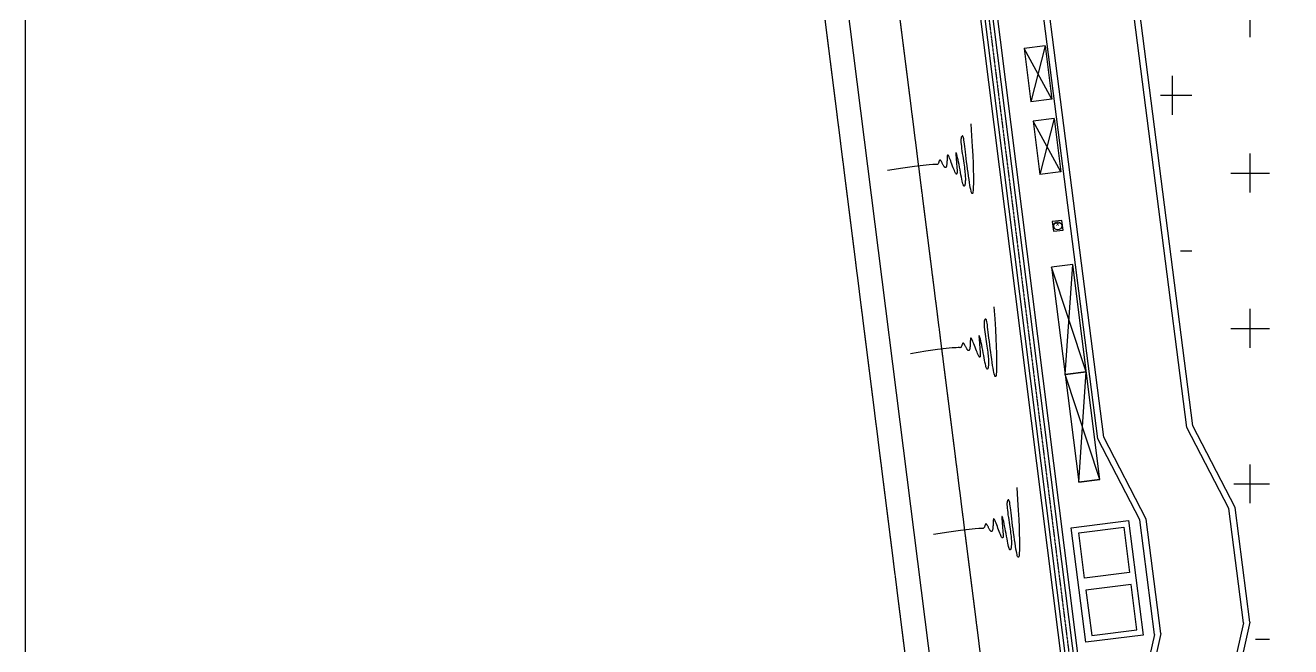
# Model space of a CAD drawing. Header units: inches. Extents: x 2621776591 to 2623670951, y 363331607 to 364354604.
# Drawn here: x 2622038898 to 2622181330, y 363690731 to 363760715 of the extents above; entities that cross this region are included whole.
import ezdxf
from ezdxf.enums import TextEntityAlignment as Align

# ---------------------------------------------------------------- set-up
doc = ezdxf.new("R2010")
doc.units = ezdxf.units.IN
doc.header["$MEASUREMENT"] = 0
doc.linetypes.add('CENTER', pattern=[2, 1.25, -0.25, 0.25, -0.25])
doc.linetypes.add('HIDDEN', pattern=[0.375, 0.25, -0.125])
for name, color, linetype in [('_PRD', 7, 'Continuous'), ('BLDG', 3, 'Continuous'), ('BREAKWATER', 2, 'Continuous'), ('DIM', 8, 'Continuous'), ('LTOWER', 2, 'Continuous'), ('PLAN', 2, 'Continuous')]:
    doc.layers.add(name, color=color, linetype=linetype)
doc.layers.add('CRANE', color=7, linetype='Continuous', true_color=0x7f3f7f)
doc.styles.get("Standard").update_dxf_attribs({"font": 'arial.ttf'})

# ---------------------------------------------------------------- blocks, each defined once
blk = doc.blocks.new('A$C3b4efab6')
at = {"layer": '_PRD', "color": 8, "ltscale": 20000}
for points in [[(-372715.1646276531, -419784.8882967408), (-409334.2993487762, -134308.8344571027)], [(-372036.5576164504, -419573.4003172119), (-408624.2842171616, -134342.1984201323)], [(-356340.3526466661, -440502.416848328), (-357994.4128100406, -427607.6673710402), (-362697.2478165468, -418499.8507601973)], [(-357255.5423291847, -427512.8895523341), (-362018.6408059173, -418288.362779564)], [(-366358.2694571996, -441787.4543859812), (-368012.3296205737, -428892.7049086953), (-372715.1646270896, -419784.8882978503)], [(-367273.4591397177, -428797.9270899892), (-372036.5576164494, -419573.4003172175)], [(-355601.4821658088, -440407.6390296121), (-357255.5423291847, -427512.8895523415)], [(-365619.3989763418, -441692.6765672674), (-367273.4591397177, -428797.9270899969)], [(-356340.3526466661, -440502.416848328), (-358592.1636916655, -450502.333224619)], [(-355601.4821658088, -440407.6390296121), (-357882.1485603293, -450535.6971888763)], [(-366358.2694571996, -441787.4543859812), (-368610.0805021967, -451787.3707622739)], [(-365619.3989763418, -441692.6765672674), (-367900.0653708605, -451820.7347265314)]]:
    blk.add_lwpolyline(points, dxfattribs=at)
for points in [[(-362697.247816768, -418499.850759773), (-383653.575239128, -255128.1686640794, -0.3497680547859601), (-380420.4399404507, -249799.4502592671), (-353509.6682583774, -239899.9136576012)], [(-362018.6407147208, -418288.3629561844), (-382865.4087552577, -255770.7856917921, -0.3475137338027299), (-379669.945516434, -250456.0977184603), (-353426.003383738, -240561.593254972)]]:
    blk.add_lwpolyline(points, format="xyb", dxfattribs=at)
blk = doc.blocks.new('A$Cf8f52d6a')
h = blk.add_hatch()
h.set_pattern_fill('CROSS', color=190, scale=35000)
h.set_pattern_definition([(0, (-2621516680.139141, -363862179.5052117), (8750, 8750), [4375, -13125]), (90, (-2621514492.639141, -363864367.0052117), (-8749.999999999998, 8750), [4375, -13125])])
h.paths.add_polyline_path([(41725.98507356644, -330565.7370127439), (0, 0), (-29008.87305164337, -3661.673514306545), (-10701.31254959106, -146413.587638557), (-5938.21416425705, -155638.1142347455), (-4284.154000759125, -168532.8637120128), (-6564.820395469666, -178660.9218712449), (12920.60696601868, -330565.7370128036)])

msp = doc.modelspace()

# ---------------------------------------------------------------- linework, layer by layer
at = {"color": 190}
msp.add_lwpolyline([(2622038898.182438, 364354604.1574926), (2622038898.182438, 363339870.2798142), (2623670950.581002, 363339870.2798142), (2623670950.581002, 364354604.1574926)], close=True, dxfattribs=at)
at = {"layer": 'BLDG'}
for p, q in [((2622156626.310353, 363704127.2744141), (2622163074.538462, 363704942.8733153)), ((2622158257.658396, 363691229.6303716), (2622156626.310353, 363704127.2744141)), ((2622157473.343693, 363703542.9041046), (2622162560.335924, 363704186.3281902)), ((2622162560.335924, 363704186.3281902), (2622163203.76001, 363699099.3359588)), ((2622163074.538462, 363704942.8733153), (2622164705.886505, 363692045.2292726)), ((2622158116.767778, 363698455.9118735), (2622157473.343693, 363703542.9041046)), ((2622163203.76001, 363699099.3359588), (2622158116.767778, 363698455.9118735)), ((2622163376.085067, 363697736.9122558), (2622158289.092835, 363697093.48817)), ((2622158289.092835, 363697093.48817), (2622158932.516922, 363692006.4959388)), ((2622164019.509152, 363692649.9200242), (2622163376.085067, 363697736.9122558)), ((2622158932.516922, 363692006.4959388), (2622164019.509152, 363692649.9200242)), ((2622164705.886505, 363692045.2292726), (2622158257.658396, 363691229.6303716))]:
    msp.add_line(p, q, dxfattribs=at)
at = {"layer": 'BREAKWATER'}
for p, q in [((2622158578.475818, 363548415.299224), (2622066132.948014, 364279522.2687336)), ((2622107654.375305, 364069035.4435347), (2622177260.089086, 363516590.5032253)), ((2622108150.458385, 364069097.9061472), (2622177756.16699, 363516653.0069324)), ((2622109043.407931, 364069210.3388498), (2622178649.139202, 363516765.2597681)), ((2622109539.491012, 364069272.8014625), (2622179145.217107, 363516827.7634751))]:
    msp.add_line(p, q, dxfattribs=at)
at = {"layer": 'BREAKWATER', "color": 9, "linetype": 'CENTER'}
msp.add_line((2622108596.933158, 364069154.1224985), (2622178202.653096, 363516709.1333502), dxfattribs=at)
at = {"layer": 'BREAKWATER'}
for points in [[(2622145315.304834, 363749629.9816435), (2622145411.326396, 363748264.0979121), (2622145485.109369, 363747072.5051677), (2622145539.358697, 363746042.3945773), (2622145576.779322, 363745160.9573084), (2622145600.076185, 363744415.3845245), (2622145611.954229, 363743792.8673902), (2622145615.118393, 363743280.5970752), (2622145612.273625, 363742865.764738), (2622145605.733007, 363742536.0705956), (2622145596.242182, 363742281.2510439), (2622145584.154942, 363742091.5515231), (2622145569.825074, 363741957.2174703), (2622145553.606368, 363741868.4943277), (2622145535.852613, 363741815.6275349), (2622145516.917593, 363741788.8625319), (2622145497.1551, 363741778.444761), (2622145476.759693, 363741777.2285638), (2622145455.289011, 363741788.503871), (2622145432.141456, 363741818.1695184), (2622145406.715439, 363741872.124342), (2622145378.409369, 363741956.2671773), (2622145346.621649, 363742076.4968568), (2622145310.75069, 363742238.7122105), (2622145270.194899, 363742448.8120791), (2622145224.64159, 363742710.3043587), (2622145174.933704, 363743017.1332127), (2622145122.203101, 363743360.8518706), (2622145067.581625, 363743733.0135614), (2622145012.201125, 363744125.1715092), (2622144957.193459, 363744528.8789487), (2622144903.690475, 363744935.6891018), (2622144852.824022, 363745337.1551997), (2622144805.481045, 363745725.6760068), (2622144761.568816, 363746097.0324115), (2622144720.74971, 363746447.8508466), (2622144682.686093, 363746774.7577355), (2622144647.040335, 363747074.3795093), (2622144613.474803, 363747343.3425937), (2622144581.651868, 363747578.273412), (2622144551.233894, 363747775.7983966), (2622144521.911585, 363747933.7716582), (2622144493.488982, 363748054.9580315), (2622144465.79846, 363748143.3500402), (2622144438.672382, 363748202.940206), (2622144411.94313, 363748237.7210469), (2622144385.443074, 363748251.6850874), (2622144359.004586, 363748248.8248472), (2622144332.460043, 363748233.1328461), (2622144305.881584, 363748207.4194314), (2622144280.300425, 363748169.7662498), (2622144256.987554, 363748117.0727763), (2622144237.213954, 363748046.238477), (2622144222.250618, 363747954.162825), (2622144213.368528, 363747837.7452939), (2622144211.838674, 363747693.8853586), (2622144218.932033, 363747519.4824838), (2622144235.438312, 363747312.9870446), (2622144260.222045, 363747079.053), (2622144291.666484, 363746823.8852016), (2622144328.15488, 363746553.6885122), (2622144368.070481, 363746274.6677865), (2622144409.796537, 363745993.027884), (2622144451.7163, 363745714.9736577), (2622144492.213017, 363745446.7099709), (2622144529.915933, 363745193.2889979), (2622144564.438233, 363744955.1522205), (2622144595.639102, 363744731.5884425), (2622144623.377718, 363744521.8864676), (2622144647.513268, 363744325.3351003), (2622144667.904925, 363744141.2231445), (2622144684.411881, 363743968.8394047), (2622144696.893305, 363743807.4726812), (2622144705.300526, 363743656.535307), (2622144709.95342, 363743515.9337172), (2622144711.263998, 363743385.6978675), (2622144709.644285, 363743265.8577278), (2622144705.506297, 363743156.4432558), (2622144699.262046, 363743057.484412), (2622144691.323553, 363742969.011158), (2622144682.102835, 363742891.0534612), (2622144671.935182, 363742823.5635871), (2622144660.848981, 363742766.1830654), (2622144648.795901, 363742718.4757372), (2622144635.727603, 363742680.0054367), (2622144621.595749, 363742650.336009), (2622144606.352006, 363742629.0312886), (2622144589.948034, 363742615.6551167), (2622144572.3355, 363742609.771331), (2622144553.412687, 363742611.7012691), (2622144532.864377, 363742624.7962701), (2622144510.321979, 363742653.1651689), (2622144485.41689, 363742700.9168082), (2622144457.780519, 363742772.1600173), (2622144427.044268, 363742871.0036366), (2622144392.839541, 363743001.5565072), (2622144354.797741, 363743167.9274582), (2622144312.708077, 363743372.3182936), (2622144266.990946, 363743609.3026544), (2622144218.22455, 363743871.5471435), (2622144166.987089, 363744151.718367), (2622144113.856766, 363744442.4829265), (2622144059.411778, 363744736.5074257), (2622144004.230328, 363745026.4584672), (2622143948.890618, 363745305.0026554), (2622143894.108295, 363745564.9704831), (2622143841.148797, 363745799.8480002), (2622143791.415007, 363746003.2851413), (2622143746.309809, 363746168.9318398), (2622143707.236089, 363746290.4380354), (2622143675.596733, 363746361.4536666), (2622143652.79462, 363746375.6286647), (2622143640.232639, 363746326.6129692), (2622143638.703392, 363746211.4108551), (2622143646.558331, 363746040.443963), (2622143661.538649, 363745827.4882695), (2622143681.38551, 363745586.3197513), (2622143703.840101, 363745330.7143896), (2622143726.643597, 363745074.4481683), (2622143747.537174, 363744831.297053), (2622143764.262017, 363744615.0370331), (2622143775.046854, 363744436.4348056), (2622143780.070658, 363744294.2199804), (2622143779.999958, 363744184.1128888), (2622143775.501279, 363744101.8338547), (2622143767.241147, 363744043.1032207), (2622143755.886092, 363744003.6413098), (2622143742.102641, 363743979.1684553), (2622143726.557317, 363743965.4049867), (2622143709.640258, 363743959.2865282), (2622143690.636017, 363743962.6098692), (2622143668.552751, 363743978.3870946), (2622143642.398617, 363744009.6302804), (2622143611.181778, 363744059.3515067), (2622143573.910388, 363744130.5628582), (2622143529.59261, 363744226.2764149), (2622143477.236601, 363744349.5042577), (2622143416.399396, 363744501.4585782), (2622143348.833551, 363744676.152014), (2622143276.840491, 363744865.797309), (2622143202.721644, 363745062.6072078), (2622143128.778445, 363745258.7944608), (2622143057.312316, 363745446.5718136), (2622142990.624689, 363745618.1520105), (2622142931.016992, 363745765.7477987), (2622142880.249794, 363745883.4438822), (2622142837.920218, 363745972.8127987), (2622142803.08452, 363746037.2990327), (2622142774.798968, 363746080.3470868), (2622142752.119816, 363746105.4014439), (2622142734.103327, 363746115.9066012), (2622142719.805761, 363746115.3070506), (2622142708.283381, 363746107.0472855), (2622142698.708194, 363746093.7900763), (2622142690.7152, 363746075.0713162), (2622142684.055151, 363746049.6451802), (2622142678.478798, 363746016.2658446), (2622142673.736888, 363745973.6874797), (2622142669.580174, 363745920.6642601), (2622142665.759402, 363745855.9503605), (2622142662.025322, 363745778.299955), (2622142658.130516, 363745687.2811519), (2622142653.834883, 363745585.7177927), (2622142648.900151, 363745477.2476639), (2622142643.088046, 363745365.5085442), (2622142636.1603, 363745254.1382118), (2622142627.878642, 363745146.7744465), (2622142618.004797, 363745047.0550269), (2622142606.300498, 363744958.6177359), (2622142592.604325, 363744884.3078245), (2622142577.062287, 363744823.800424), (2622142559.897247, 363744775.978137), (2622142541.332063, 363744739.7235735), (2622142521.5896, 363744713.9193308), (2622142500.892717, 363744697.4480197), (2622142479.464277, 363744689.1922394), (2622142457.527142, 363744688.0345973), (2622142435.23005, 363744693.0760227), (2622142412.425258, 363744704.2907865), (2622142388.890897, 363744721.8714743), (2622142364.405097, 363744746.0106853), (2622142338.745997, 363744776.9010125), (2622142311.691722, 363744814.7350464), (2622142283.020406, 363744859.7053824), (2622142252.510185, 363744912.0046146), (2622142220.076355, 363744971.4275624), (2622142186.182886, 363745036.177942), (2622142151.430918, 363745104.0617065), (2622142116.421586, 363745172.8848025), (2622142081.756032, 363745240.4531718), (2622142048.035392, 363745304.5727624), (2622142015.860803, 363745363.0495225), (2622141985.833402, 363745413.6893995), (2622141958.418092, 363745454.7948042), (2622141933.534841, 363745486.6540082), (2622141910.967382, 363745510.0517533), (2622141890.499444, 363745525.7727721), (2622141871.914759, 363745534.6018064), (2622141854.997056, 363745537.3235951), (2622141839.530072, 363745534.7228752), (2622141825.297537, 363745527.584383), (2622141812.071017, 363745516.5345771), (2622141799.573454, 363745501.5668103), (2622141787.515619, 363745482.516144), (2622141775.608292, 363745459.2176471), (2622141763.56224, 363745431.5063869), (2622141751.088243, 363745399.2174336), (2622141737.897076, 363745362.1858494), (2622141723.699512, 363745320.2467062), (2622141708.123189, 363745273.6897246), (2622141690.463214, 363745224.6232508), (2622141669.931545, 363745175.6102802), (2622141645.740147, 363745129.2138189), (2622141617.100987, 363745087.996864), (2622141583.226029, 363745054.5224097), (2622141543.32724, 363745031.3534626), (2622141496.616576, 363745021.0530192), (2622141432.845385, 363745023.5213705), (2622141303.922516, 363745028.007971), (2622141052.29619, 363745021.0995661), (2622140620.414631, 363744989.382898), (2622139950.726063, 363744919.4447191), (2622138985.678715, 363744797.871766), (2622137667.720808, 363744611.2507914), (2622135939.300565, 363744346.1685358)], [(2622147921.847836, 363729016.0936597), (2622148017.869398, 363727650.2099283), (2622148091.65237, 363726458.6171839), (2622148145.901699, 363725428.5065935), (2622148183.322323, 363724547.0693246), (2622148206.619187, 363723801.4965407), (2622148218.497231, 363723178.9794064), (2622148221.661395, 363722666.7090914), (2622148218.816627, 363722251.8767542), (2622148212.276009, 363721922.1826118), (2622148202.785184, 363721667.3630601), (2622148190.697943, 363721477.6635394), (2622148176.368075, 363721343.3294865), (2622148160.14937, 363721254.6063439), (2622148142.395615, 363721201.7395511), (2622148123.460595, 363721174.9745481), (2622148103.698102, 363721164.5567772), (2622148083.302695, 363721163.34058), (2622148061.832013, 363721174.6158872), (2622148038.684457, 363721204.2815346), (2622148013.25844, 363721258.2363582), (2622147984.952371, 363721342.3791935), (2622147953.164651, 363721462.608873), (2622147917.293692, 363721624.8242267), (2622147876.737901, 363721834.9240953), (2622147831.184592, 363722096.4163749), (2622147781.476706, 363722403.2452289), (2622147728.746102, 363722746.9638868), (2622147674.124627, 363723119.1255776), (2622147618.744127, 363723511.2835254), (2622147563.73646, 363723914.9909649), (2622147510.233477, 363724321.801118), (2622147459.367024, 363724723.2672159), (2622147412.024046, 363725111.788023), (2622147368.111818, 363725483.1444277), (2622147327.292712, 363725833.9628628), (2622147289.229095, 363726160.8697517), (2622147253.583337, 363726460.4915255), (2622147220.017805, 363726729.4546099), (2622147188.19487, 363726964.3854282), (2622147157.776896, 363727161.9104128), (2622147128.454587, 363727319.8836744), (2622147100.031983, 363727441.0700477), (2622147072.341462, 363727529.4620564), (2622147045.215384, 363727589.0522222), (2622147018.486132, 363727623.8330631), (2622146991.986076, 363727637.7971036), (2622146965.547588, 363727634.9368634), (2622146939.003045, 363727619.2448623), (2622146912.424586, 363727593.5314476), (2622146886.843427, 363727555.878266), (2622146863.530555, 363727503.1847925), (2622146843.756956, 363727432.3504932), (2622146828.79362, 363727340.2748412), (2622146819.91153, 363727223.8573101), (2622146818.381676, 363727079.9973748), (2622146825.475034, 363726905.5945), (2622146841.981314, 363726699.0990608), (2622146866.765047, 363726465.1650162), (2622146898.209486, 363726209.9972178), (2622146934.697882, 363725939.8005284), (2622146974.613482, 363725660.7798027), (2622147016.339539, 363725379.1399002), (2622147058.259302, 363725101.0856739), (2622147098.756019, 363724832.8219871), (2622147136.458935, 363724579.4010141), (2622147170.981235, 363724341.2642367), (2622147202.182104, 363724117.7004587), (2622147229.92072, 363723907.9984838), (2622147254.056269, 363723711.4471165), (2622147274.447927, 363723527.3351607), (2622147290.954883, 363723354.9514209), (2622147303.436307, 363723193.5846974), (2622147311.843527, 363723042.6473232), (2622147316.496421, 363722902.0457334), (2622147317.806999, 363722771.8098837), (2622147316.187286, 363722651.969744), (2622147312.049298, 363722542.555272), (2622147305.805048, 363722443.5964282), (2622147297.866554, 363722355.1231742), (2622147288.645836, 363722277.1654774), (2622147278.478184, 363722209.6756033), (2622147267.391983, 363722152.2950816), (2622147255.338902, 363722104.5877534), (2622147242.270605, 363722066.1174529), (2622147228.138751, 363722036.4480252), (2622147212.895008, 363722015.1433048), (2622147196.491036, 363722001.7671329), (2622147178.878502, 363721995.8833472), (2622147159.955689, 363721997.8132853), (2622147139.407379, 363722010.9082863), (2622147116.86498, 363722039.2771851), (2622147091.959891, 363722087.0288244), (2622147064.323521, 363722158.2720335), (2622147033.58727, 363722257.1156528), (2622146999.382543, 363722387.6685234), (2622146961.340743, 363722554.0394744), (2622146919.251079, 363722758.4303098), (2622146873.533947, 363722995.4146706), (2622146824.767551, 363723257.6591597), (2622146773.530091, 363723537.8303832), (2622146720.399768, 363723828.5949427), (2622146665.95478, 363724122.6194419), (2622146610.773329, 363724412.5704834), (2622146555.433619, 363724691.1146716), (2622146500.651297, 363724951.0824993), (2622146447.691798, 363725185.9600164), (2622146397.958009, 363725389.3971575), (2622146352.852811, 363725555.043856), (2622146313.77909, 363725676.5500516), (2622146282.139734, 363725747.5656828), (2622146259.337622, 363725761.7406809), (2622146246.775641, 363725712.7249854), (2622146245.246393, 363725597.5228713), (2622146253.101333, 363725426.5559792), (2622146268.08165, 363725213.6002857), (2622146287.928512, 363724972.4317675), (2622146310.383103, 363724716.8264058), (2622146333.186599, 363724460.5601845), (2622146354.080176, 363724217.4090692), (2622146370.805018, 363724001.1490493), (2622146381.589855, 363723822.5468218), (2622146386.613659, 363723680.3319966), (2622146386.54296, 363723570.224905), (2622146382.044281, 363723487.9458709), (2622146373.784149, 363723429.2152369), (2622146362.429094, 363723389.753326), (2622146348.645642, 363723365.2804715), (2622146333.100318, 363723351.5170029), (2622146316.18326, 363723345.3985444), (2622146297.179019, 363723348.7218854), (2622146275.095752, 363723364.4991108), (2622146248.941619, 363723395.7422966), (2622146217.72478, 363723445.4635229), (2622146180.45339, 363723516.6748744), (2622146136.135612, 363723612.3884311), (2622146083.779603, 363723735.6162739), (2622146022.942398, 363723887.5705944), (2622145955.376553, 363724062.2640302), (2622145883.383492, 363724251.9093252), (2622145809.264646, 363724448.719224), (2622145735.321446, 363724644.906477), (2622145663.855318, 363724832.6838298), (2622145597.16769, 363725004.2640267), (2622145537.559993, 363725151.8598149), (2622145486.792795, 363725269.5558984), (2622145444.463219, 363725358.9248149), (2622145409.627522, 363725423.4110489), (2622145381.341969, 363725466.459103), (2622145358.662818, 363725491.5134601), (2622145340.646329, 363725502.0186174), (2622145326.348763, 363725501.4190668), (2622145314.826383, 363725493.1593017), (2622145305.251195, 363725479.9020925), (2622145297.258202, 363725461.1833324), (2622145290.598153, 363725435.7571964), (2622145285.0218, 363725402.3778608), (2622145280.27989, 363725359.7994959), (2622145276.123176, 363725306.7762763), (2622145272.302403, 363725242.0623767), (2622145268.568324, 363725164.4119712), (2622145264.673518, 363725073.3931681), (2622145260.377884, 363724971.8298089), (2622145255.443153, 363724863.3596801), (2622145249.631048, 363724751.6205604), (2622145242.703301, 363724640.250228), (2622145234.421643, 363724532.8864627), (2622145224.547799, 363724433.1670431), (2622145212.843499, 363724344.7297521), (2622145199.147326, 363724270.4198407), (2622145183.605289, 363724209.9124402), (2622145166.440248, 363724162.0901532), (2622145147.875064, 363724125.8355897), (2622145128.132601, 363724100.031347), (2622145107.435719, 363724083.5600359), (2622145086.007278, 363724075.3042556), (2622145064.070143, 363724074.1466135), (2622145041.773052, 363724079.1880389), (2622145018.96826, 363724090.4028027), (2622144995.433899, 363724107.9834905), (2622144970.948099, 363724132.1227015), (2622144945.288999, 363724163.0130287), (2622144918.234724, 363724200.8470626), (2622144889.563408, 363724245.8173986), (2622144859.053186, 363724298.1166308), (2622144826.619357, 363724357.5395786), (2622144792.725888, 363724422.2899582), (2622144757.973919, 363724490.1737227), (2622144722.964587, 363724558.9968187), (2622144688.299034, 363724626.5651881), (2622144654.578394, 363724690.6847786), (2622144622.403805, 363724749.1615387), (2622144592.376403, 363724799.8014157), (2622144564.961094, 363724840.9068204), (2622144540.077843, 363724872.7660244), (2622144517.510384, 363724896.1637695), (2622144497.042445, 363724911.8847883), (2622144478.45776, 363724920.7138226), (2622144461.540058, 363724923.4356113), (2622144446.073074, 363724920.8348914), (2622144431.840539, 363724913.6963992), (2622144418.614019, 363724902.6465933), (2622144406.116456, 363724887.6788265), (2622144394.058621, 363724868.6281602), (2622144382.151294, 363724845.3296633), (2622144370.105242, 363724817.6184031), (2622144357.631245, 363724785.3294498), (2622144344.440077, 363724748.2978656), (2622144330.242513, 363724706.3587224), (2622144314.666191, 363724659.8017408), (2622144297.006216, 363724610.735267), (2622144276.474547, 363724561.7222964), (2622144252.283149, 363724515.3258351), (2622144223.643989, 363724474.1088802), (2622144189.769031, 363724440.6344259), (2622144149.870241, 363724417.4654788), (2622144103.159577, 363724407.1650354), (2622144039.388387, 363724409.6333867), (2622143910.465518, 363724414.1199872), (2622143658.839191, 363724407.2115823), (2622143226.957633, 363724375.4949142), (2622142557.269065, 363724305.5567353), (2622141592.221716, 363724183.9837822), (2622140274.26381, 363723997.3628076), (2622138545.843567, 363723732.280552)], [(2622150497.017601, 363708650.3214286), (2622150593.039164, 363707284.4376972), (2622150666.822136, 363706092.8449528), (2622150721.071464, 363705062.7343624), (2622150758.492089, 363704181.2970935), (2622150781.788952, 363703435.7243096), (2622150793.666996, 363702813.2071753), (2622150796.831161, 363702300.9368603), (2622150793.986392, 363701886.1045231), (2622150787.445774, 363701556.4103807), (2622150777.954949, 363701301.590829), (2622150765.867709, 363701111.8913082), (2622150751.537841, 363700977.5572554), (2622150735.319135, 363700888.8341128), (2622150717.56538, 363700835.96732), (2622150698.63036, 363700809.202317), (2622150678.867867, 363700798.7845461), (2622150658.47246, 363700797.5683489), (2622150637.001778, 363700808.8436561), (2622150613.854223, 363700838.5093035), (2622150588.428206, 363700892.4641271), (2622150560.122136, 363700976.6069624), (2622150528.334416, 363701096.8366419), (2622150492.463458, 363701259.0519956), (2622150451.907666, 363701469.1518642), (2622150406.354357, 363701730.6441438), (2622150356.646472, 363702037.4729978), (2622150303.915868, 363702381.1916557), (2622150249.294392, 363702753.3533465), (2622150193.913892, 363703145.5112943), (2622150138.906226, 363703549.2187338), (2622150085.403243, 363703956.0288869), (2622150034.536789, 363704357.4949848), (2622149987.193812, 363704746.0157919), (2622149943.281583, 363705117.3721966), (2622149902.462477, 363705468.1906317), (2622149864.39886, 363705795.0975206), (2622149828.753102, 363706094.7192944), (2622149795.18757, 363706363.6823788), (2622149763.364635, 363706598.6131971), (2622149732.946661, 363706796.1381817), (2622149703.624352, 363706954.1114433), (2622149675.201749, 363707075.2978166), (2622149647.511227, 363707163.6898253), (2622149620.385149, 363707223.2799911), (2622149593.655898, 363707258.060832), (2622149567.155841, 363707272.0248725), (2622149540.717353, 363707269.1646323), (2622149514.17281, 363707253.4726312), (2622149487.594351, 363707227.7592165), (2622149462.013192, 363707190.1060349), (2622149438.700321, 363707137.4125614), (2622149418.926722, 363707066.5782621), (2622149403.963385, 363706974.5026101), (2622149395.081295, 363706858.085079), (2622149393.551441, 363706714.2251437), (2622149400.6448, 363706539.8222689), (2622149417.151079, 363706333.3268297), (2622149441.934813, 363706099.3927851), (2622149473.379251, 363705844.2249867), (2622149509.867647, 363705574.0282973), (2622149549.783248, 363705295.0075716), (2622149591.509305, 363705013.3676691), (2622149633.429067, 363704735.3134428), (2622149673.925785, 363704467.049756), (2622149711.6287, 363704213.628783), (2622149746.151, 363703975.4920056), (2622149777.351869, 363703751.9282276), (2622149805.090485, 363703542.2262527), (2622149829.226035, 363703345.6748854), (2622149849.617692, 363703161.5629296), (2622149866.124648, 363702989.1791898), (2622149878.606072, 363702827.8124663), (2622149887.013293, 363702676.8750921), (2622149891.666187, 363702536.2735023), (2622149892.976765, 363702406.0376526), (2622149891.357052, 363702286.1975129), (2622149887.219064, 363702176.7830409), (2622149880.974813, 363702077.8241971), (2622149873.03632, 363701989.3509431), (2622149863.815602, 363701911.3932463), (2622149853.647949, 363701843.9033722), (2622149842.561748, 363701786.5228505), (2622149830.508668, 363701738.8155223), (2622149817.44037, 363701700.3452218), (2622149803.308517, 363701670.6757941), (2622149788.064773, 363701649.3710737), (2622149771.660801, 363701635.9949018), (2622149754.048267, 363701630.1111161), (2622149735.125454, 363701632.0410542), (2622149714.577145, 363701645.1360552), (2622149692.034746, 363701673.504954), (2622149667.129657, 363701721.2565933), (2622149639.493287, 363701792.4998024), (2622149608.757035, 363701891.3434217), (2622149574.552309, 363702021.8962923), (2622149536.510509, 363702188.2672433), (2622149494.420845, 363702392.6580787), (2622149448.703713, 363702629.6424395), (2622149399.937317, 363702891.8869286), (2622149348.699856, 363703172.0581521), (2622149295.569533, 363703462.8227116), (2622149241.124546, 363703756.8472108), (2622149185.943095, 363704046.7982523), (2622149130.603385, 363704325.3424405), (2622149075.821063, 363704585.3102682), (2622149022.861564, 363704820.1877853), (2622148973.127774, 363705023.6249264), (2622148928.022576, 363705189.2716249), (2622148888.948856, 363705310.7778205), (2622148857.3095, 363705381.7934517), (2622148834.507387, 363705395.9684498), (2622148821.945406, 363705346.9527543), (2622148820.416159, 363705231.7506402), (2622148828.271099, 363705060.7837481), (2622148843.251416, 363704847.8280546), (2622148863.098278, 363704606.6595364), (2622148885.552868, 363704351.0541747), (2622148908.356364, 363704094.7879534), (2622148929.249941, 363703851.6368381), (2622148945.974784, 363703635.3768182), (2622148956.759621, 363703456.7745907), (2622148961.783425, 363703314.5597655), (2622148961.712725, 363703204.4526739), (2622148957.214046, 363703122.1736398), (2622148948.953914, 363703063.4430058), (2622148937.598859, 363703023.9810949), (2622148923.815408, 363702999.5082404), (2622148908.270084, 363702985.7447718), (2622148891.353025, 363702979.6263133), (2622148872.348784, 363702982.9496543), (2622148850.265518, 363702998.7268797), (2622148824.111384, 363703029.9700655), (2622148792.894545, 363703079.6912917), (2622148755.623155, 363703150.9026433), (2622148711.305377, 363703246.6162), (2622148658.949368, 363703369.8440428), (2622148598.112164, 363703521.7983633), (2622148530.546319, 363703696.4917991), (2622148458.553258, 363703886.1370941), (2622148384.434412, 363704082.9469929), (2622148310.491212, 363704279.1342459), (2622148239.025083, 363704466.9115987), (2622148172.337456, 363704638.4917956), (2622148112.729759, 363704786.0875838), (2622148061.962561, 363704903.7836673), (2622148019.632985, 363704993.1525838), (2622147984.797287, 363705057.6388178), (2622147956.511735, 363705100.6868719), (2622147933.832583, 363705125.741229), (2622147915.816094, 363705136.2463863), (2622147901.518528, 363705135.6468357), (2622147889.996148, 363705127.3870706), (2622147880.420961, 363705114.1298614), (2622147872.427967, 363705095.4111013), (2622147865.767919, 363705069.9849653), (2622147860.191566, 363705036.6056297), (2622147855.449656, 363704994.0272648), (2622147851.292941, 363704941.0040452), (2622147847.472169, 363704876.2901456), (2622147843.73809, 363704798.63974), (2622147839.843283, 363704707.620937), (2622147835.54765, 363704606.0575778), (2622147830.612918, 363704497.587449), (2622147824.800813, 363704385.8483293), (2622147817.873067, 363704274.4779969), (2622147809.591409, 363704167.1142316), (2622147799.717564, 363704067.394812), (2622147788.013265, 363703978.957521), (2622147774.317092, 363703904.6476096), (2622147758.775054, 363703844.1402091), (2622147741.610014, 363703796.3179221), (2622147723.04483, 363703760.0633586), (2622147703.302367, 363703734.2591159), (2622147682.605484, 363703717.7878048), (2622147661.177044, 363703709.5320245), (2622147639.239909, 363703708.3743824), (2622147616.942817, 363703713.4158078), (2622147594.138025, 363703724.6305716), (2622147570.603664, 363703742.2112594), (2622147546.117865, 363703766.3504704), (2622147520.458765, 363703797.2407976), (2622147493.404489, 363703835.0748315), (2622147464.733173, 363703880.0451675), (2622147434.222952, 363703932.3443997), (2622147401.789122, 363703991.7673475), (2622147367.895653, 363704056.5177271), (2622147333.143685, 363704124.4014916), (2622147298.134353, 363704193.2245876), (2622147263.4688, 363704260.7929569), (2622147229.748159, 363704324.9125475), (2622147197.57357, 363704383.3893076), (2622147167.546169, 363704434.0291846), (2622147140.130859, 363704475.1345893), (2622147115.247608, 363704506.9937933), (2622147092.680149, 363704530.3915384), (2622147072.212211, 363704546.1125572), (2622147053.627526, 363704554.9415915), (2622147036.709824, 363704557.6633802), (2622147021.242839, 363704555.0626603), (2622147007.010304, 363704547.9241681), (2622146993.783784, 363704536.8743622), (2622146981.286222, 363704521.9065953), (2622146969.228386, 363704502.8559291), (2622146957.321059, 363704479.5574322), (2622146945.275007, 363704451.846172), (2622146932.801011, 363704419.5572187), (2622146919.609843, 363704382.5256345), (2622146905.412279, 363704340.5864913), (2622146889.835957, 363704294.0295097), (2622146872.175982, 363704244.9630359), (2622146851.644312, 363704195.9500653), (2622146827.452914, 363704149.553604), (2622146798.813755, 363704108.3366491), (2622146764.938797, 363704074.8621948), (2622146725.040007, 363704051.6932477), (2622146678.329343, 363704041.3928043), (2622146614.558152, 363704043.8611556), (2622146485.635283, 363704048.3477561), (2622146234.008957, 363704041.4393512), (2622145802.127398, 363704009.7226831), (2622145132.43883, 363703939.7845042), (2622144167.391482, 363703818.2115511), (2622142849.433575, 363703631.5905765), (2622141121.013332, 363703366.5083209)]]:
    msp.add_lwpolyline(points, dxfattribs=at)
at = {"layer": 'CRANE', "color": 82, "linetype": 'HIDDEN', "ltscale": 3, "true_color": 0x33cc00}
for p, q in [((2622158060.91795, 363597831.1669577, -2.182787284255018e-08), (2622086091.067432, 364166859.7595192)), ((2622148949.009966, 363602565.6293573, -2.182787284255018e-08), (2622078044.98908, 364165119.1746463, -2.182787284255018e-08))]:
    msp.add_line(p, q, dxfattribs=at)
at = {"layer": 'LTOWER'}
for p, q in [((2622155586.569771, 363738745.525795), (2622154491.582466, 363738607.5620495)), ((2622154491.582466, 363738607.5620495), (2622154629.546211, 363737512.5747437)), ((2622155724.533517, 363737650.5384892), (2622155586.569771, 363738745.525795)), ((2622154629.546211, 363737512.5747437), (2622155724.533517, 363737650.5384892))]:
    msp.add_line(p, q, dxfattribs=at)
msp.add_circle((2622155108.058489, 363738129.04988), 449.9999999999999, dxfattribs=at)
at = {"layer": 'PLAN'}
for p, q in [((2622153688.39394, 363758390.5161241), (2622151317.14156, 363758091.7484058)), ((2622154443.438719, 363752397.8950461), (2622151317.14156, 363758091.7484053)), ((2622151317.14156, 363758091.7484053), (2622152072.186338, 363752099.1273273)), ((2622153688.39394, 363758390.5161241), (2622152072.186338, 363752099.1273273)), ((2622153688.39394, 363758390.5161241), (2622154443.438719, 363752397.8950461)), ((2622154443.438719, 363752397.8950461), (2622152072.186338, 363752099.1273278)), ((2622154718.455029, 363750215.1522694), (2622152347.202648, 363749916.384551)), ((2622155473.499807, 363744222.5311913), (2622152347.202648, 363749916.3845506)), ((2622152347.202648, 363749916.3845506), (2622153102.247427, 363743923.7634726)), ((2622154718.455029, 363750215.1522694), (2622153102.247427, 363743923.7634726)), ((2622154718.455029, 363750215.1522694), (2622155473.499807, 363744222.5311913)), ((2622155473.499807, 363744222.5311913), (2622153102.247427, 363743923.763473)), ((2622156799.016935, 363733782.19429), (2622154417.842996, 363733482.1764965)), ((2622155942.933443, 363721377.8756444), (2622156799.016935, 363733782.19429)), ((2622159849.197828, 363709573.592588), (2622156799.016935, 363733782.19429)), ((2622154417.842996, 363733482.1764965), (2622155942.933443, 363721377.8756444)), ((2622158324.107382, 363721677.8934374), (2622154417.842996, 363733482.1764965)), ((2622158324.107382, 363721677.8934376), (2622155942.933443, 363721377.8756441)), ((2622155942.933443, 363721377.8756444), (2622158324.107382, 363721677.8934374)), ((2622158324.107381, 363721677.8934405), (2622155942.933442, 363721377.8756471)), ((2622159849.197828, 363709573.592588), (2622155942.933442, 363721377.8756471)), ((2622155942.933442, 363721377.8756471), (2622157468.023889, 363709273.5747949)), ((2622157468.023889, 363709273.5747949), (2622158324.107381, 363721677.8934405)), ((2622157468.023889, 363709273.5747949), (2622159849.197828, 363709573.592588)), ((2622159849.197828, 363709573.5925882), (2622157468.023889, 363709273.5747947))]:
    msp.add_line(p, q, dxfattribs=at)

# ---------------------------------------------------------------- block references
at = {"color": 190}
msp.add_blockref('A$Cf8f52d6a', (2622182171.517826, 363862179.5052117), dxfattribs=at)
at = {"layer": 'DIM'}
msp.add_blockref('A$C3b4efab6', (2622532343.773451, 364133909.7426225), dxfattribs=at)

# ---------------------------------------------------------------- texts
at = {"layer": 'LTOWER'}
msp.add_text('*', height=900.9327281390304, rotation=7.181182531670496, dxfattribs=at).set_placement((2622155108.058489, 363738129.0498803), align=Align.MIDDLE)

doc.saveas('drawing.dxf')
